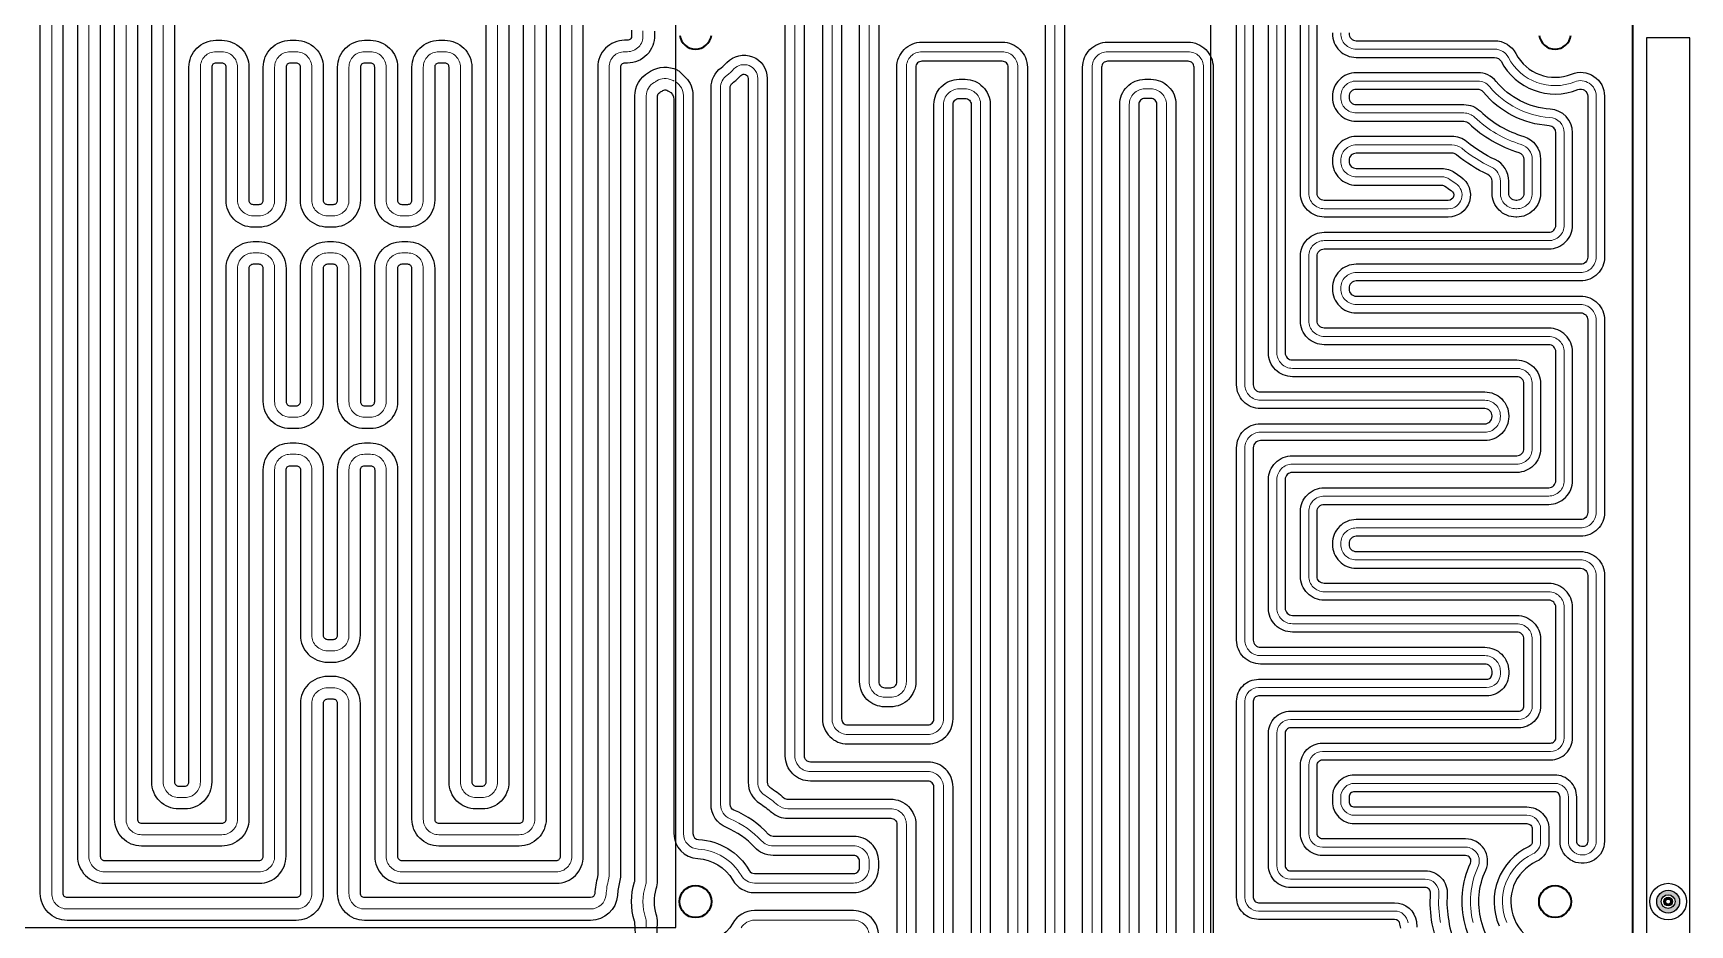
# Model space of a CAD drawing. Header units: millimetres. Extents: x -5937 to 68925, y -3068 to 5300.
# Drawn here: x 62428.2 to 62790.6, y 3996 to 4191.1 of the extents above; entities that cross this region are included whole.
import ezdxf

# ---------------------------------------------------------------- set-up
doc = ezdxf.new("R2010")
doc.units = ezdxf.units.MM
doc.header["$LTSCALE"] = 7
doc.layers.add('参照', color=6, linetype='Continuous', lineweight=9)
doc.layers.add('填充', color=3, linetype='Continuous', lineweight=9)
for name, color, linetype in [('发热丝', 3, 'Continuous'), ('发热分区', 20, 'Continuous'), ('菲林', 21, 'Continuous')]:
    doc.layers.add(name, color=color, linetype=linetype)

msp = doc.modelspace()

# ---------------------------------------------------------------- hatches: boundary and pattern name
at = {"layer": '填充', "ltscale": 10}
h = msp.add_hatch(color=3, dxfattribs=at)
h.dxf.hatch_style = 1
edge = h.paths.add_edge_path()
edge.add_arc((62785.87, 4001.056), 2.5, -540, -180, ccw=False)
edge = h.paths.add_edge_path(flags=16)
edge.add_arc((62785.87, 4001.056), 1.5, -540, -180, ccw=False)
h = msp.add_hatch(color=3, dxfattribs=at)
h.dxf.hatch_style = 1
edge = h.paths.add_edge_path()
edge.add_arc((62785.87, 4001.056), 0.95, -540, -180, ccw=False)
edge = h.paths.add_edge_path(flags=16)
edge.add_arc((62785.87, 4001.056), 0.55, -540, -180, ccw=False)

# ---------------------------------------------------------------- linework, layer by layer
at = {"color": 7, "linetype": 'Continuous', "lineweight": 35}
for points in [[(61630.12, 4601.056), (61630.12, 4626.056), (61614.12, 4626.056), (61598.12, 4626.056), (61598.12, 4601.056, -0.4142136), (61593.12, 4596.056), (61433.12, 4596.056, 0.4142136), (61428.12, 4591.056), (61428.12, 3791.056, 0.4142136), (61433.12, 3786.056), (62773.12, 3786.056, 0.4142136), (62778.12, 3791.056), (62778.12, 4591.056, 0.4142136), (62773.12, 4596.056), (62613.12, 4596.056, -0.4142136), (62608.12, 4601.056), (62608.12, 4626.056), (62592.12, 4626.056), (62576.12, 4626.056), (62576.12, 4601.056)], [(62569.656, 4190.556, 0.8660254), (62576.584, 4190.556)], [(62757.656, 4190.556, 0.8660254), (62764.584, 4190.556)]]:
    msp.add_lwpolyline(points, format="xyb", dxfattribs=at)
for centre in [(62573.12, 4001.056), (62761.12, 4001.056)]:
    msp.add_circle(centre, 3.5, dxfattribs=at)
at = {"layer": '参照', "color": 5}
for points in [[(62651.743, 3910.731), (62651.743, 4471.382, -0.4142136)], [(62594.849, 4349.109), (62594.849, 4032.904, 0.4142136), (62598.249, 4029.504), (62623.96, 4029.504, -0.4142136), (62627.36, 4026.104), (62627.36, 3910.731, -0.4142136)], [(62635.488, 3902.603), (62635.488, 4175.465, 0.4142136), (62632.088, 4178.865), (62630.76, 4178.865, 0.4142136), (62627.36, 4175.465), (62627.36, 4041.032, -0.4142136), (62623.96, 4037.632), (62606.377, 4037.632, -0.4142136), (62602.977, 4041.032), (62602.977, 4341.081, -0.4142136)], [(62643.615, 3902.603), (62643.615, 4183.592, 0.4142136), (62640.215, 4186.992), (62622.632, 4186.992, 0.4142136), (62619.232, 4183.592), (62619.232, 4049.16, -0.4142136), (62615.832, 4045.76), (62614.504, 4045.76, -0.4142136), (62611.104, 4049.16), (62611.104, 4332.953, -0.4142136)], [(62684.254, 3886.347), (62684.254, 4183.592, 0.4142136), (62680.854, 4186.992), (62663.271, 4186.992, 0.4142136), (62659.871, 4183.592), (62659.871, 3910.731, -0.4142136)], [(62619.232, 3910.731), (62619.232, 4017.976, 0.4142136), (62615.832, 4021.376), (62593.321, 4021.376, -0.1782153), (62591.116, 4022.187, 0.0320733), (62588.266, 4024.316, -0.2536359), (62586.721, 4027.165), (62586.721, 4181.164, 0.6807541), (62581.528, 4183.21, -0.0455386), (62579.969, 4181.818, 0.2375353), (62578.593, 4179.087), (62578.593, 4022.306, 0.3025613), (62580.683, 4019.168, -0.1082814), (62587.564, 4014.346, 0.2097527), (62590.067, 4013.248), (62607.704, 4013.248, -0.4142136), (62611.104, 4009.848), (62611.104, 4008.52, -0.4142136), (62607.704, 4005.12), (62586.016, 4005.12, -0.2676613), (62583.073, 4006.817, 0.2542882), (62573.696, 4012.542, -0.3996201), (62570.466, 4015.938), (62570.466, 4177.442, 0.2647343), (62568.801, 4180.365)], [(62676.126, 3894.475), (62676.126, 4175.465, 0.4142136), (62672.726, 4178.865), (62671.398, 4178.865, 0.4142136), (62667.998, 4175.465), (62667.998, 3902.603, -0.4142136)], [(62583.073, 3995.296, -0.2676613), (62586.016, 3996.992), (62607.704, 3996.992, -0.4142136), (62611.104, 3993.592)]]:
    msp.add_lwpolyline(points, format="xyb", dxfattribs=at)
at = {"layer": '参照'}
for points in [[(62546.083, 4371.146), (62546.083, 4010.967, -0.4142136), (62542.683, 4007.567), (62508.844, 4007.567, -0.4142136), (62505.444, 4010.967), (62505.444, 4095.511, 0.4142136), (62502.044, 4098.911), (62500.716, 4098.911, 0.4142136), (62497.316, 4095.511), (62497.316, 4059.338, -0.4142136), (62493.916, 4055.938), (62492.588, 4055.938, -0.4142136), (62489.188, 4059.338), (62489.188, 4095.511, 0.4142136), (62485.788, 4098.911), (62484.461, 4098.911, 0.4142136), (62481.061, 4095.511), (62481.061, 4010.967, -0.4142136), (62477.661, 4007.567), (62443.822, 4007.567, -0.4142136), (62440.422, 4010.967), (62440.422, 4226.081, 0.4142136)], [(62537.955, 4363.018), (62537.955, 4019.094, -0.4142136), (62534.555, 4015.694), (62516.972, 4015.694, -0.4142136), (62513.572, 4019.094), (62513.572, 4139.57, 0.4142136), (62510.172, 4142.97), (62508.844, 4142.97, 0.4142136), (62505.444, 4139.57), (62505.444, 4110.438, -0.4142136), (62502.044, 4107.038), (62500.716, 4107.038, -0.4142136), (62497.316, 4110.438), (62497.316, 4139.57, 0.4142136), (62493.916, 4142.97), (62492.588, 4142.97, 0.4142136), (62489.188, 4139.57), (62489.188, 4110.438, -0.4142136), (62485.788, 4107.038), (62484.461, 4107.038, -0.4142136), (62481.061, 4110.438), (62481.061, 4139.57, 0.4142136), (62477.661, 4142.97), (62476.333, 4142.97, 0.4142136), (62472.933, 4139.57), (62472.933, 4019.094, -0.4142136), (62469.533, 4015.694), (62451.95, 4015.694, -0.4142136), (62448.55, 4019.094), (62448.55, 4234.209, 0.4142136)], [(62529.827, 4354.89), (62529.827, 4027.222, -0.4142136), (62526.427, 4023.822), (62525.099, 4023.822, -0.4142136), (62521.699, 4027.222), (62521.699, 4183.592, 0.4142136), (62518.299, 4186.992), (62516.972, 4186.992, 0.4142136), (62513.572, 4183.592), (62513.572, 4154.497, -0.4142136), (62510.172, 4151.097), (62508.844, 4151.097, -0.4142136), (62505.444, 4154.497), (62505.444, 4183.592, 0.4142136), (62502.044, 4186.992), (62500.716, 4186.992, 0.4142136), (62497.316, 4183.592), (62497.316, 4154.497, -0.4142136), (62493.916, 4151.097), (62492.588, 4151.097, -0.4142136), (62489.188, 4154.497), (62489.188, 4183.592, 0.4142136), (62485.788, 4186.992), (62484.461, 4186.992, 0.4142136), (62481.061, 4183.592), (62481.061, 4154.497, -0.4142136), (62477.661, 4151.097), (62476.333, 4151.097, -0.4142136), (62472.933, 4154.497), (62472.933, 4183.592, 0.4142136), (62469.533, 4186.992), (62468.205, 4186.992, 0.4142136), (62464.805, 4183.592), (62464.805, 4027.222, -0.4142136), (62461.405, 4023.822), (62460.078, 4023.822, -0.4142136), (62456.678, 4027.222), (62456.678, 4242.337, 0.4142136)], [(62729.013, 3996.417, 0.3727824), (62726.044, 3998.988), (62696.293, 3998.988, -0.4142136), (62693.293, 4001.988), (62693.293, 4044.878, -0.4142136), (62696.293, 4047.878), (62746.167, 4047.878, 0.4142136), (62749.167, 4050.878), (62749.167, 4051.463, 0.4142136), (62745.767, 4054.863), (62696.693, 4054.863, -0.4142136), (62693.293, 4058.263), (62693.293, 4100.353, -0.4142136), (62696.693, 4103.753), (62745.767, 4103.753, 0.4142136), (62749.167, 4107.153), (62749.167, 4107.337, 0.4142136), (62745.767, 4110.737), (62696.693, 4110.737, -0.4142136), (62693.293, 4114.137), (62693.293, 4267.976, -0.4142136)], [(62700.277, 4260.991), (62700.277, 4121.121, 0.4142136), (62703.677, 4117.721), (62752.751, 4117.721, -0.4142136), (62756.151, 4114.321), (62756.151, 4100.168, -0.4142136), (62752.751, 4096.768), (62703.677, 4096.768, 0.4142136), (62700.277, 4093.368), (62700.277, 4065.247, 0.4142136), (62703.677, 4061.847), (62752.751, 4061.847, -0.4142136), (62756.151, 4058.447), (62756.151, 4043.894, -0.4142136), (62753.151, 4040.894), (62703.277, 4040.894, 0.4142136), (62700.277, 4037.894), (62700.277, 4008.972, 0.4142136), (62703.277, 4005.972), (62732.724, 4005.972, -0.4340898), (62735.718, 4002.77, 0.0619456), (62736.072, 3996.496)], [(62707.261, 4226.07), (62707.261, 4156.043, 0.4142136), (62710.661, 4152.643), (62737.782, 4152.643, 0.744119), (62739.433, 4158.148, -0.0102296), (62738.105, 4159.062, 0.1571762), (62736.353, 4159.627), (62717.645, 4159.627, -0.4142136), (62714.245, 4163.027), (62714.245, 4163.211, -0.4142136), (62717.645, 4166.611), (62738.568, 4166.611, -0.1718518), (62740.708, 4165.853, 0.059561), (62747.224, 4161.752, -0.2897214), (62749.167, 4158.68), (62749.167, 4156.043, 0.4142136), (62752.567, 4152.643), (62752.751, 4152.643, 0.4142136), (62756.151, 4156.043), (62756.151, 4163.444, 0.3304233), (62753.737, 4166.698, -0.1176256), (62743.537, 4172.654, 0.1930017), (62741.188, 4173.596), (62717.645, 4173.596, -0.4142136), (62714.245, 4176.996), (62714.245, 4177.18, -0.4142136), (62717.645, 4180.58), (62744.213, 4180.58, -0.2245436), (62746.841, 4179.337, 0.2079698), (62759.951, 4172.621, -0.3957834), (62763.136, 4169.228), (62763.136, 4149.058, -0.4142136), (62759.736, 4145.658), (62710.661, 4145.658, 0.4142136), (62707.261, 4142.258), (62707.261, 4128.105, 0.4142136), (62710.661, 4124.705), (62759.736, 4124.705, -0.4142136), (62763.136, 4121.305), (62763.136, 4093.184, -0.4142136), (62759.736, 4089.784), (62710.661, 4089.784, 0.4142136), (62707.261, 4086.384), (62707.261, 4072.231, 0.4142136), (62710.661, 4068.831), (62759.736, 4068.831, -0.4142136), (62763.136, 4065.431), (62763.136, 4036.91, -0.4142136), (62760.136, 4033.91), (62710.261, 4033.91, 0.4142136), (62707.261, 4030.91), (62707.261, 4015.957, 0.4142136), (62710.261, 4012.957), (62741.571, 4012.957, -0.5456662), (62744.301, 4008.714, 0.1707776), (62743.211, 3996.496)], [(62561.631, 4191.569, 0.0222883), (62561.631, 4190.544, -0.4273287), (62558.235, 4186.992), (62557.61, 4186.992, 0.4142136), (62554.21, 4183.592), (62554.21, 4006.763, -0.0626942), (62554.104, 4005.921, 0.0432657), (62553.551, 4002.576, -0.391694), (62550.161, 3999.439), (62500.716, 3999.439, -0.4142136), (62497.316, 4002.839), (62497.316, 4044.41, 0.4142136), (62493.916, 4047.81), (62492.588, 4047.81, 0.4142136), (62489.188, 4044.41), (62489.188, 4002.839, -0.4142136), (62485.788, 3999.439), (62435.694, 3999.439, -0.4142136), (62432.294, 4002.839), (62432.294, 4217.957, 0.3887759)], [(62714.245, 4191.148), (62714.245, 4190.964, 0.4142136), (62717.645, 4187.564), (62747.919, 4187.564, -0.2793546), (62750.932, 4185.738, 0.386471), (62765.441, 4180.408, -0.5322047), (62770.12, 4177.257), (62770.12, 4142.074, -0.4142136), (62766.72, 4138.674), (62717.645, 4138.674, 0.4142136), (62714.245, 4135.274), (62714.245, 4135.09, 0.4142136), (62717.645, 4131.69), (62766.72, 4131.69, -0.4142136), (62770.12, 4128.29), (62770.12, 4086.2, -0.4142136), (62766.72, 4082.8), (62717.645, 4082.8, 0.4142136), (62714.245, 4079.4), (62714.245, 4079.215, 0.4142136), (62717.645, 4075.815), (62766.72, 4075.815, -0.4142136), (62770.12, 4072.415), (62770.12, 4014.257, -0.5454633), (62765.878, 4011.525, 0.0013857), (62765.82, 4011.552, -0.2956165), (62764.047, 4014.29), (62764.047, 4023.925, 0.4142136), (62761.047, 4026.925), (62717.245, 4026.925, 0.4142136), (62714.245, 4023.925), (62714.245, 4022.941, 0.4142136), (62717.245, 4019.941), (62754.973, 4019.941, -0.4142136), (62757.973, 4016.941), (62757.973, 4014.189, -0.2910906), (62756.245, 4011.472, 0.405454), (62750.563, 3996.496)], [(62562.338, 3995.375), (62562.338, 3996.486, 0.0780936), (62562.174, 3997.529, -0.1571456), (62562.174, 4004.583, 0.0780936), (62562.338, 4005.626), (62562.338, 4177.304, -0.2718953), (62564.081, 4180.273, 0.0143471), (62564.63, 4180.6, -0.2633699), (62567.975, 4180.771, 0.0113501), (62568.447, 4180.548)]]:
    msp.add_lwpolyline(points, format="xyb", dxfattribs=at)
at = {"layer": '发热丝'}
for points in [[(62649.658, 3910.731), (62649.658, 4471.382, -0.4142136)], [(62653.828, 4471.382), (62653.828, 3910.731, 0.4142136)], [(62437.93, 4226.081), (62437.93, 4010.967, 0.4142136), (62443.822, 4005.075), (62477.661, 4005.075, 0.4142136), (62483.553, 4010.967), (62483.553, 4095.511, -0.4142136), (62484.461, 4096.419), (62485.788, 4096.419, -0.4142136), (62486.697, 4095.511), (62486.697, 4059.338, 0.4142136), (62492.588, 4053.446), (62493.916, 4053.446, 0.4142136), (62499.808, 4059.338), (62499.808, 4095.511, -0.4142136), (62500.716, 4096.419), (62502.044, 4096.419, -0.4142136), (62502.952, 4095.511), (62502.952, 4010.967, 0.4142136), (62508.844, 4005.075), (62542.683, 4005.075, 0.4142136), (62548.574, 4010.967), (62548.574, 4371.146, 0.4142136)], [(62442.914, 4226.081), (62442.914, 4010.967, 0.4142136), (62443.822, 4010.059), (62477.661, 4010.059, 0.4142136), (62478.569, 4010.967), (62478.569, 4095.511, -0.4142136), (62484.461, 4101.403), (62485.788, 4101.403, -0.4142136), (62491.68, 4095.511), (62491.68, 4059.338, 0.4142136), (62492.588, 4058.43), (62493.916, 4058.43, 0.4142136), (62494.824, 4059.338), (62494.824, 4095.511, -0.4142136), (62500.716, 4101.403), (62502.044, 4101.403, -0.4142136), (62507.936, 4095.511), (62507.936, 4010.967, 0.4142136), (62508.844, 4010.059), (62542.683, 4010.059, 0.4142136), (62543.591, 4010.967), (62543.591, 4371.146, 0.4142136)], [(62540.447, 4363.018), (62540.447, 4019.094, -0.4142136), (62534.555, 4013.202), (62516.972, 4013.202, -0.4142136), (62511.08, 4019.094), (62511.08, 4139.57, 0.4142136), (62510.172, 4140.478), (62508.844, 4140.478, 0.4142136), (62507.936, 4139.57), (62507.936, 4110.438, -0.4142136), (62502.044, 4104.546), (62500.716, 4104.546, -0.4142136), (62494.824, 4110.438), (62494.824, 4139.57, 0.4142136), (62493.916, 4140.478), (62492.588, 4140.478, 0.4142136), (62491.68, 4139.57), (62491.68, 4110.438, -0.4142136), (62485.788, 4104.546), (62484.461, 4104.546, -0.4142136), (62478.569, 4110.438), (62478.569, 4139.57, 0.4142136), (62477.661, 4140.478), (62476.333, 4140.478, 0.4142136), (62475.425, 4139.57), (62475.425, 4019.094, -0.4142136), (62469.533, 4013.202), (62451.95, 4013.202, -0.4142136), (62446.058, 4019.094), (62446.058, 4234.209, 0.4142136)], [(62451.042, 4234.209), (62451.042, 4019.094, 0.4142136), (62451.95, 4018.186), (62469.533, 4018.186, 0.4142136), (62470.441, 4019.094), (62470.441, 4139.57, -0.4142136), (62476.333, 4145.462), (62477.661, 4145.462, -0.4142136), (62483.553, 4139.57), (62483.553, 4110.438, 0.4142136), (62484.461, 4109.53), (62485.788, 4109.53, 0.4142136), (62486.697, 4110.438), (62486.697, 4139.57, -0.4142136), (62492.588, 4145.462), (62493.916, 4145.462, -0.4142136), (62499.808, 4139.57), (62499.808, 4110.438, 0.4142136), (62500.716, 4109.53), (62502.044, 4109.53, 0.4142136), (62502.952, 4110.438), (62502.952, 4139.57, -0.4142136), (62508.844, 4145.462), (62510.172, 4145.462, -0.4142136), (62516.064, 4139.57), (62516.064, 4019.094, 0.4142136), (62516.972, 4018.186), (62534.555, 4018.186, 0.4142136), (62535.463, 4019.094), (62535.463, 4363.018, 0.4142136)], [(62532.319, 4354.89), (62532.319, 4027.222, -0.4142136), (62526.427, 4021.33), (62525.099, 4021.33, -0.4142136), (62519.207, 4027.222), (62519.207, 4183.592, 0.4142136), (62518.299, 4184.5), (62516.972, 4184.5, 0.4142136), (62516.064, 4183.592), (62516.064, 4154.497, -0.4142136), (62510.172, 4148.606), (62508.844, 4148.606, -0.4142136), (62502.952, 4154.497), (62502.952, 4183.592, 0.4142136), (62502.044, 4184.5), (62500.716, 4184.5, 0.4142136), (62499.808, 4183.592), (62499.808, 4154.497, -0.4142136), (62493.916, 4148.606), (62492.588, 4148.606, -0.4142136), (62486.697, 4154.497), (62486.697, 4183.592, 0.4142136), (62485.788, 4184.5), (62484.461, 4184.5, 0.4142136), (62483.553, 4183.592), (62483.553, 4154.497, -0.4142136), (62477.661, 4148.606), (62476.333, 4148.606, -0.4142136), (62470.441, 4154.497), (62470.441, 4183.592, 0.4142136), (62469.533, 4184.5), (62468.205, 4184.5, 0.4142136), (62467.297, 4183.592), (62467.297, 4027.222, -0.4142136), (62461.405, 4021.33), (62460.078, 4021.33, -0.4142136), (62454.186, 4027.222), (62454.186, 4242.337, 0.4142136)], [(62459.17, 4242.337), (62459.17, 4027.222, 0.4142136), (62460.078, 4026.314), (62461.405, 4026.314, 0.4142136), (62462.313, 4027.222), (62462.313, 4183.592, -0.4142136), (62468.205, 4189.484), (62469.533, 4189.484, -0.4142136), (62475.425, 4183.592), (62475.425, 4154.497, 0.4142136), (62476.333, 4153.589), (62477.661, 4153.589, 0.4142136), (62478.569, 4154.497), (62478.569, 4183.592, -0.4142136), (62484.461, 4189.484), (62485.788, 4189.484, -0.4142136), (62491.68, 4183.592), (62491.68, 4154.497, 0.4142136), (62492.588, 4153.589), (62493.916, 4153.589, 0.4142136), (62494.824, 4154.497), (62494.824, 4183.592, -0.4142136), (62500.716, 4189.484), (62502.044, 4189.484, -0.4142136), (62507.936, 4183.592), (62507.936, 4154.497, 0.4142136), (62508.844, 4153.589), (62510.172, 4153.589, 0.4142136), (62511.08, 4154.497), (62511.08, 4183.592, -0.4142136), (62516.972, 4189.484), (62518.299, 4189.484, -0.4142136), (62524.191, 4183.592), (62524.191, 4027.222, 0.4142136), (62525.099, 4026.314), (62526.427, 4026.314, 0.4142136), (62527.335, 4027.222), (62527.335, 4354.89, 0.4142136)], [(62625.275, 3910.731), (62625.275, 4026.104, 0.4142136), (62623.96, 4027.419), (62598.249, 4027.419, -0.4142136), (62592.764, 4032.904), (62592.764, 4349.109, -0.4142136)], [(62629.445, 3910.731), (62629.445, 4026.104, 0.4142136), (62623.96, 4031.589), (62598.249, 4031.589, -0.4142136), (62596.934, 4032.904), (62596.934, 4349.109, -0.4142136)], [(62600.892, 4341.081), (62600.892, 4041.032, 0.4142136), (62606.377, 4035.547), (62623.96, 4035.547, 0.4142136), (62629.445, 4041.032), (62629.445, 4175.465, -0.4142136), (62630.76, 4176.78), (62632.088, 4176.78, -0.4142136), (62633.403, 4175.465), (62633.403, 3902.603, -0.4142136)], [(62605.062, 4341.081), (62605.062, 4041.032, 0.4142136), (62606.377, 4039.717), (62623.96, 4039.717, 0.4142136), (62625.275, 4041.032), (62625.275, 4175.465, -0.4142136), (62630.76, 4180.95), (62632.088, 4180.95, -0.4142136), (62637.573, 4175.465), (62637.573, 3902.603, -0.4142136)], [(62641.53, 3902.603), (62641.53, 4183.592, 0.4142136), (62640.215, 4184.907), (62622.632, 4184.907, 0.4142136), (62621.317, 4183.592), (62621.317, 4049.16, -0.4142136), (62615.832, 4043.675), (62614.504, 4043.675, -0.4142136), (62609.019, 4049.16), (62609.019, 4332.953, -0.4142136)], [(62613.189, 4332.953), (62613.189, 4049.16, 0.4142136), (62614.504, 4047.845), (62615.832, 4047.845, 0.4142136), (62617.147, 4049.16), (62617.147, 4183.592, -0.4142136), (62622.632, 4189.077), (62640.215, 4189.077, -0.4142136), (62645.7, 4183.592), (62645.7, 3902.603, 0.4142136)], [(62727.432, 3995.217), (62727.207, 3996.156, 0.3727824), (62726.044, 3997.163), (62696.293, 3997.163, -0.4142136), (62691.468, 4001.988), (62691.468, 4044.878, -0.4142136), (62696.293, 4049.703), (62746.167, 4049.703, 0.4142136), (62747.342, 4050.878), (62747.342, 4051.463, 0.4142136), (62745.767, 4053.038), (62696.693, 4053.038, -0.4142136), (62691.468, 4058.263), (62691.468, 4100.353, -0.4142136), (62696.693, 4105.578), (62745.767, 4105.578, 0.4142136), (62747.342, 4107.153), (62747.342, 4107.337, 0.4142136), (62745.767, 4108.912), (62696.693, 4108.912, -0.4142136), (62691.468, 4114.137), (62691.468, 4267.976, -0.4142136)], [(62695.118, 4267.976), (62695.118, 4114.137, 0.4142136), (62696.693, 4112.562), (62745.767, 4112.562, -0.4142136), (62750.992, 4107.337), (62750.992, 4107.153, -0.4142136), (62745.767, 4101.928), (62696.693, 4101.928, 0.4142136), (62695.118, 4100.353), (62695.118, 4058.263, 0.4142136), (62696.693, 4056.688), (62745.767, 4056.688, -0.4142136), (62750.992, 4051.463), (62750.992, 4050.878, -0.4142136), (62746.167, 4046.053), (62696.293, 4046.053, 0.4142136), (62695.118, 4044.878), (62695.118, 4001.988, 0.4142136), (62696.293, 4000.813), (62726.044, 4000.813, -0.3727824), (62730.819, 3996.678), (62730.931, 3995.428, -0.4406316)], [(62736.503, 3989.463, -0.0559168), (62734.276, 3996.169, -0.0619456), (62733.897, 4002.893, 0.4340898), (62732.724, 4004.147), (62703.277, 4004.147, -0.4142136), (62698.452, 4008.972), (62698.452, 4037.894, -0.4142136), (62703.277, 4042.719), (62753.151, 4042.719, 0.4142136), (62754.326, 4043.894), (62754.326, 4058.447, 0.4142136), (62752.751, 4060.022), (62703.677, 4060.022, -0.4142136), (62698.452, 4065.247), (62698.452, 4093.368, -0.4142136), (62703.677, 4098.593), (62752.751, 4098.593, 0.4142136), (62754.326, 4100.168), (62754.326, 4114.321, 0.4142136), (62752.751, 4115.896), (62703.677, 4115.896, -0.4142136), (62698.452, 4121.121), (62698.452, 4260.991, -0.4142136)], [(62702.102, 4260.991), (62702.102, 4121.121, 0.4142136), (62703.677, 4119.546), (62752.751, 4119.546, -0.4142136), (62757.976, 4114.321), (62757.976, 4100.168, -0.4142136), (62752.751, 4094.943), (62703.677, 4094.943, 0.4142136), (62702.102, 4093.368), (62702.102, 4065.247, 0.4142136), (62703.677, 4063.672), (62752.751, 4063.672, -0.4142136), (62757.976, 4058.447), (62757.976, 4043.894, -0.4142136), (62753.151, 4039.069), (62703.277, 4039.069, 0.4142136), (62702.102, 4037.894), (62702.102, 4008.972, 0.4142136), (62703.277, 4007.797), (62732.724, 4007.797, -0.4340898), (62737.538, 4002.648, 0.0619456), (62737.867, 3996.823, 0.0756907), (62739.669, 3990.954, -0.549855)], [(62749.611, 3984.419, -0.1761332), (62741.443, 3996.046, -0.1707776), (62742.64, 4009.47, 0.5456662), (62741.571, 4011.132), (62710.261, 4011.132, -0.4142136), (62705.436, 4015.957), (62705.436, 4030.91, -0.4142136), (62710.261, 4035.735), (62760.136, 4035.735, 0.4142136), (62761.311, 4036.91), (62761.311, 4065.431, 0.4142136), (62759.736, 4067.006), (62710.661, 4067.006, -0.4142136), (62705.436, 4072.231), (62705.436, 4086.384, -0.4142136), (62710.661, 4091.609), (62759.736, 4091.609, 0.4142136), (62761.311, 4093.184), (62761.311, 4121.305, 0.4142136), (62759.736, 4122.88), (62710.661, 4122.88, -0.4142136), (62705.436, 4128.105), (62705.436, 4142.258, -0.4142136), (62710.661, 4147.483), (62759.736, 4147.483, 0.4142136), (62761.311, 4149.058), (62761.311, 4169.228, 0.3957834), (62759.835, 4170.8, -0.2079698), (62745.431, 4178.179, 0.2245436), (62744.213, 4178.755), (62717.645, 4178.755, 0.4142136), (62716.07, 4177.18), (62716.07, 4176.996, 0.4142136), (62717.645, 4175.421), (62741.188, 4175.421, -0.1930017), (62744.798, 4173.973, 0.1176256), (62754.267, 4168.445, -0.3304233), (62757.976, 4163.444), (62757.976, 4156.043, -0.4142136), (62752.751, 4150.818), (62752.567, 4150.818, -0.4142136), (62747.342, 4156.043), (62747.342, 4158.68, 0.2897214), (62746.442, 4160.103, -0.059561), (62739.559, 4164.435, 0.1718518), (62738.568, 4164.786), (62717.645, 4164.786, 0.4142136), (62716.07, 4163.211), (62716.07, 4163.027, 0.4142136), (62717.645, 4161.452), (62736.353, 4161.452, -0.1571762), (62739.17, 4160.544, 0.0102296), (62740.437, 4159.671, -0.744119), (62737.782, 4150.818), (62710.661, 4150.818, -0.4142136), (62705.436, 4156.043), (62705.436, 4226.07, -0.4142136)], [(62751.602, 3987.297, -0.1869514), (62744.98, 3996.946, -0.1707776), (62745.962, 4007.957, 0.5456662), (62741.571, 4014.782), (62710.261, 4014.782, -0.4142136), (62709.086, 4015.957), (62709.086, 4030.91, -0.4142136), (62710.261, 4032.085), (62760.136, 4032.085, 0.4142136), (62764.961, 4036.91), (62764.961, 4065.431, 0.4142136), (62759.736, 4070.656), (62710.661, 4070.656, -0.4142136), (62709.086, 4072.231), (62709.086, 4086.384, -0.4142136), (62710.661, 4087.959), (62759.736, 4087.959, 0.4142136), (62764.961, 4093.184), (62764.961, 4121.305, 0.4142136), (62759.736, 4126.53), (62710.661, 4126.53, -0.4142136), (62709.086, 4128.105), (62709.086, 4142.258, -0.4142136), (62710.661, 4143.833), (62759.736, 4143.833, 0.4142136), (62764.961, 4149.058), (62764.961, 4169.228, 0.3957834), (62760.066, 4174.442, -0.2079698), (62748.252, 4180.495, 0.2245436), (62744.213, 4182.405), (62717.645, 4182.405, 0.4142136), (62712.42, 4177.18), (62712.42, 4176.996, 0.4142136), (62717.645, 4171.771), (62741.188, 4171.771, -0.1930017), (62742.276, 4171.334, 0.1176256), (62753.208, 4164.952, -0.3304233), (62754.326, 4163.444), (62754.326, 4156.043, -0.4142136), (62752.751, 4154.468), (62752.567, 4154.468, -0.4142136), (62750.992, 4156.043), (62750.992, 4158.68, 0.2897214), (62748.006, 4163.401, -0.059561), (62741.856, 4167.272, 0.1718518), (62738.568, 4168.436), (62717.645, 4168.436, 0.4142136), (62712.42, 4163.211), (62712.42, 4163.027, 0.4142136), (62717.645, 4157.802), (62736.353, 4157.802, -0.1571762), (62737.039, 4157.581, 0.0102296), (62738.428, 4156.624, -0.744119), (62737.782, 4154.468), (62710.661, 4154.468, -0.4142136), (62709.086, 4156.043), (62709.086, 4226.07, -0.4142136)], [(62564.121, 4191.458, 0.0222883), (62564.121, 4190.655, -0.4273287), (62558.235, 4184.5), (62557.61, 4184.5, 0.4142136), (62556.702, 4183.592), (62556.702, 4006.763, -0.0626942), (62556.518, 4005.303, 0.0432657), (62556.035, 4002.383, -0.391694), (62550.161, 3996.947), (62500.716, 3996.947, -0.4142136), (62494.824, 4002.839), (62494.824, 4044.41, 0.4142136), (62493.916, 4045.318), (62492.588, 4045.318, 0.4142136), (62491.68, 4044.41), (62491.68, 4002.839, -0.4142136), (62485.788, 3996.947), (62435.694, 3996.947, -0.4142136), (62429.802, 4002.839), (62429.802, 4217.957, 0.3887759)], [(62559.142, 4191.68, 0.0222883), (62559.142, 4190.433, -0.4273287), (62558.235, 4189.484), (62557.61, 4189.484, 0.4142136), (62551.718, 4183.592), (62551.718, 4006.763, -0.0626942), (62551.69, 4006.538, 0.0432657), (62551.066, 4002.769, -0.391694), (62550.161, 4001.931), (62500.716, 4001.931, -0.4142136), (62499.808, 4002.839), (62499.808, 4044.41, 0.4142136), (62493.916, 4050.302), (62492.588, 4050.302, 0.4142136), (62486.697, 4044.41), (62486.697, 4002.839, -0.4142136), (62485.788, 4001.931), (62435.694, 4001.931, -0.4142136), (62434.786, 4002.839), (62434.786, 4217.957, 0.3887759)], [(62712.42, 4191.148), (62712.42, 4190.964, 0.4142136), (62717.645, 4185.739), (62747.919, 4185.739, -0.2793546), (62749.315, 4184.893, 0.386471), (62766.128, 4178.717, -0.5322047), (62768.295, 4177.257), (62768.295, 4142.074, -0.4142136), (62766.72, 4140.499), (62717.645, 4140.499, 0.4142136), (62712.42, 4135.274), (62712.42, 4135.09, 0.4142136), (62717.645, 4129.865), (62766.72, 4129.865, -0.4142136), (62768.295, 4128.29), (62768.295, 4086.2, -0.4142136), (62766.72, 4084.625), (62717.645, 4084.625, 0.4142136), (62712.42, 4079.4), (62712.42, 4079.215, 0.4142136), (62717.645, 4073.99), (62766.72, 4073.99, -0.4142136), (62768.295, 4072.415), (62768.295, 4014.257, -0.5454633), (62766.634, 4013.187, 0.0013857), (62766.566, 4013.217, -0.2956165), (62765.872, 4014.29), (62765.872, 4023.925, 0.4142136), (62761.047, 4028.75), (62717.245, 4028.75, 0.4142136), (62712.42, 4023.925), (62712.42, 4022.941, 0.4142136), (62717.245, 4018.116), (62754.973, 4018.116, -0.4142136), (62756.148, 4016.941), (62756.148, 4014.189, -0.2910906), (62755.471, 4013.125, 0.405454), (62748.887, 3995.772, 0.4160568)], [(62716.07, 4191.148), (62716.07, 4190.964, 0.4142136), (62717.645, 4189.389), (62747.919, 4189.389, -0.2793546), (62752.55, 4186.582, 0.386471), (62764.755, 4182.099, -0.5322047), (62771.945, 4177.257), (62771.945, 4142.074, -0.4142136), (62766.72, 4136.849), (62717.645, 4136.849, 0.4142136), (62716.07, 4135.274), (62716.07, 4135.09, 0.4142136), (62717.645, 4133.515), (62766.72, 4133.515, -0.4142136), (62771.945, 4128.29), (62771.945, 4086.2, -0.4142136), (62766.72, 4080.975), (62717.645, 4080.975, 0.4142136), (62716.07, 4079.4), (62716.07, 4079.215, 0.4142136), (62717.645, 4077.64), (62766.72, 4077.64, -0.4142136), (62771.945, 4072.415), (62771.945, 4014.257, -0.5454633), (62765.123, 4009.864, 0.0013857), (62765.074, 4009.886, -0.2956165), (62762.222, 4014.29), (62762.222, 4023.925, 0.4142136), (62761.047, 4025.1), (62717.245, 4025.1, 0.4142136), (62716.07, 4023.925), (62716.07, 4022.941, 0.4142136), (62717.245, 4021.766), (62754.973, 4021.766, -0.4142136), (62759.798, 4016.941), (62759.798, 4014.189, -0.2910906), (62757.019, 4009.819, 0.405454), (62752.238, 3997.22, 0.4248235), (62765.154, 3992.18, -0.5454633)], [(62560.253, 3988.885), (62559.846, 3996.486, 0.0780936), (62559.802, 3996.765, -0.1571456), (62559.802, 4005.348, 0.0780936), (62559.846, 4005.626), (62559.846, 4177.304, -0.2718953), (62562.867, 4182.449, 0.0143471), (62563.293, 4182.703, -0.2633699), (62569.09, 4183, 0.0113501), (62569.46, 4182.825), (62570.971, 4181.293, -0.197128), (62572.551, 4177.442), (62572.551, 4015.938, 0.3996201), (62573.8, 4014.624, -0.2542882), (62584.877, 4007.861, 0.2676613), (62586.016, 4007.205), (62607.704, 4007.205, 0.4142136), (62609.019, 4008.52), (62609.019, 4009.848, 0.4142136), (62607.704, 4011.163), (62590.067, 4011.163, -0.2097527), (62586.03, 4012.934, 0.1082814), (62579.88, 4017.244, -0.3025613), (62576.508, 4022.306), (62576.508, 4179.087, -0.2375353), (62578.727, 4183.493, 0.0455386), (62580.003, 4184.633, -0.6807541), (62588.806, 4181.164), (62588.806, 4027.165, 0.2536359), (62589.404, 4026.063, -0.0320733), (62592.468, 4023.775, 0.1782153), (62593.321, 4023.461), (62615.832, 4023.461, -0.4142136), (62621.317, 4017.976), (62621.317, 3910.731, 0.4142136)], [(62657.786, 3910.731), (62657.786, 4183.592, -0.4142136), (62663.271, 4189.077), (62680.854, 4189.077, -0.4142136), (62686.339, 4183.592), (62686.339, 3886.347, -0.4142136)], [(62564.423, 3988.885), (62564.83, 3996.486, 0.0780936), (62564.546, 3998.293, -0.1571456), (62564.546, 4003.819, 0.0780936), (62564.83, 4005.626), (62564.83, 4177.304, -0.2718953), (62565.296, 4178.096, 0.0143471), (62565.967, 4178.497, -0.2633699), (62566.86, 4178.543, 0.0072056), (62567.224, 4178.367, -0.2918362), (62568.381, 4176.554), (62568.381, 4015.938, 0.3996201), (62573.591, 4010.459, -0.2542882), (62581.268, 4005.772, 0.2676613), (62586.016, 4003.035), (62607.704, 4003.035, 0.4142136), (62613.189, 4008.52), (62613.189, 4009.848, 0.4142136), (62607.704, 4015.333), (62590.067, 4015.333, -0.2097527), (62589.099, 4015.757, 0.1082814), (62581.487, 4021.092, -0.3025613), (62580.678, 4022.306), (62580.678, 4179.087, -0.2375353), (62581.21, 4180.143, 0.0455386), (62583.052, 4181.788, -0.6807541), (62584.636, 4181.164), (62584.636, 4027.165, 0.2536359), (62587.128, 4022.568, -0.0320733), (62589.764, 4020.6, 0.1782153), (62593.321, 4019.291), (62615.832, 4019.291, -0.4142136), (62617.147, 4017.976), (62617.147, 3910.731, 0.4142136)], [(62682.169, 3886.347), (62682.169, 4183.592, 0.4142136), (62680.854, 4184.907), (62663.271, 4184.907, 0.4142136), (62661.956, 4183.592), (62661.956, 3910.731, -0.4142136)], [(62665.913, 3902.603), (62665.913, 4175.465, -0.4142136), (62671.398, 4180.95), (62672.726, 4180.95, -0.4142136), (62678.211, 4175.465), (62678.211, 3894.475, -0.4142136)], [(62674.041, 3894.475), (62674.041, 4175.465, 0.4142136), (62672.726, 4176.78), (62671.398, 4176.78, 0.4142136), (62670.083, 4175.465), (62670.083, 3902.603, -0.4142136)], [(62613.189, 3993.592, 0.4142136), (62607.704, 3999.077), (62586.016, 3999.077, 0.2676613), (62581.268, 3996.34, -0.2542882), (62573.591, 3991.653, 0.3996201)]]:
    msp.add_lwpolyline(points, format="xyb", dxfattribs=at)
at = {"layer": '发热分区', "color": 2}
for points in [[(61520.375, 4503.801), (61520.375, 3878.312), (62685.864, 3878.312), (62685.864, 4503.801)], [(62568.801, 4386.737), (61637.439, 4386.737), (61637.439, 3995.375), (62568.801, 3995.375)]]:
    msp.add_lwpolyline(points, close=True, dxfattribs=at)
at = {"layer": '菲林'}
msp.add_lwpolyline([(62781.12, 4190.056), (62781.12, 3783.056), (62104.12, 3783.056), (62104.12, 3773.056), (62787.62, 3773.056, 0.4142136), (62790.62, 3776.056), (62790.62, 4190.056)], format="xyb", close=True, dxfattribs=at)
for radius in [4, 2.5, 1.5, 0.95, 0.55]:
    msp.add_circle((62785.87, 4001.056), radius, dxfattribs=at)

doc.saveas('drawing.dxf')
